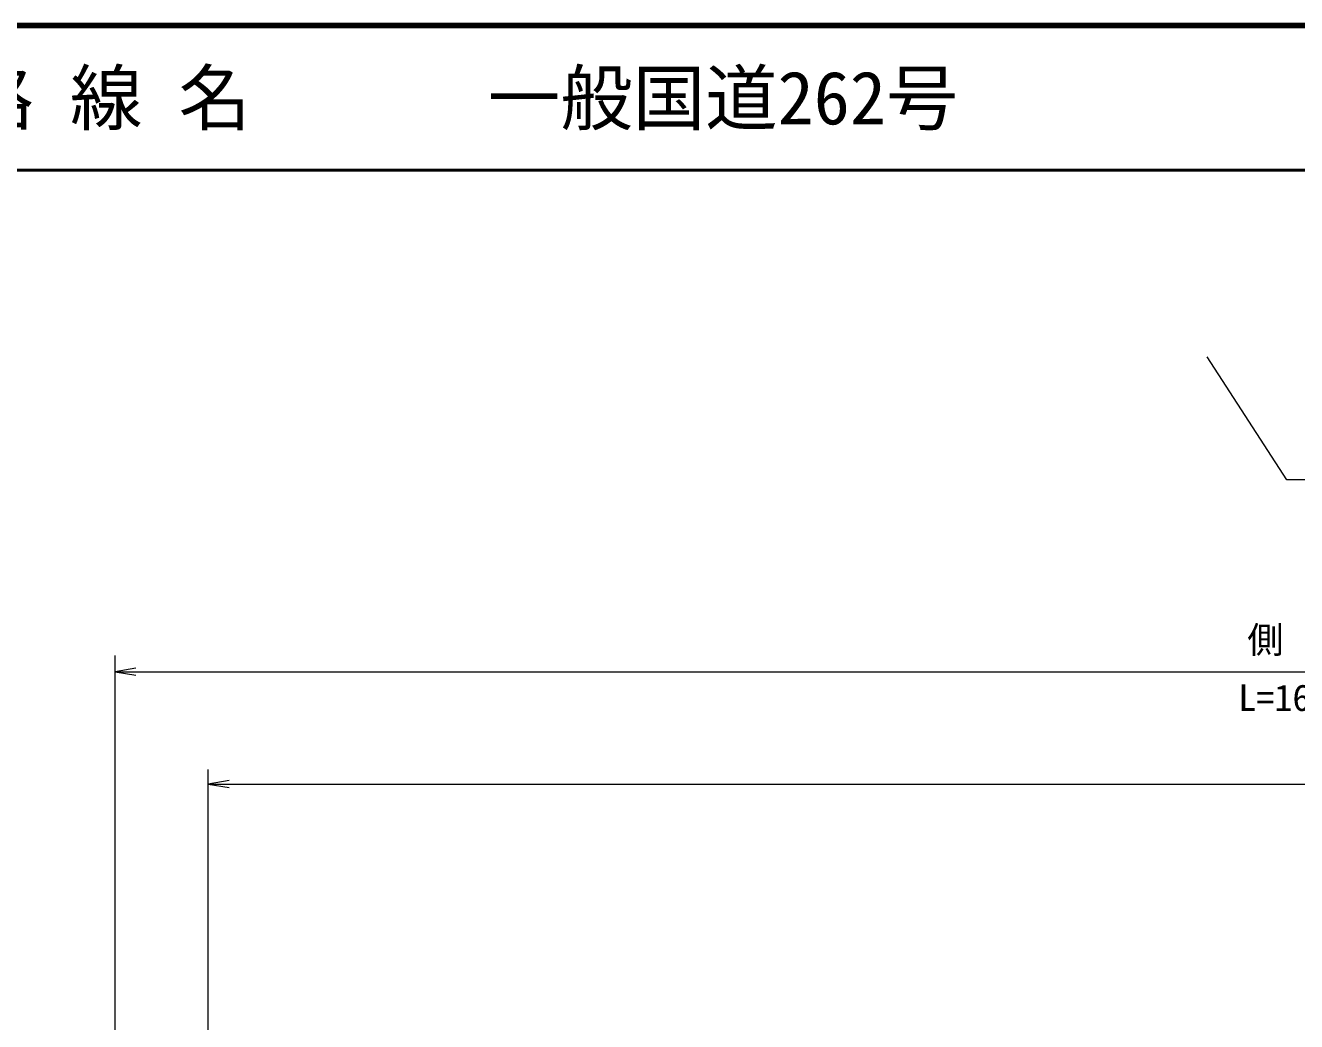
# Model space of a CAD drawing. Units: millimetres, scale not verified. Extents: x 40000 to 680000, y 20000 to 380000.
# Drawn here: x 184799 to 272569, y 311219 to 380000 of the extents above; entities that cross this region are included whole.
import ezdxf
from ezdxf.enums import TextEntityAlignment as Align

# ---------------------------------------------------------------- set-up
doc = ezdxf.new("R2010")
doc.units = ezdxf.units.MM
doc.header["$LTSCALE"] = 1000
for name, color, linetype, lineweight in [('M-STR-HTXT', 7, 'Continuous', 13), ('M-STR-STR3', 7, 'Continuous', 13), ('M-TTL', 2, 'Continuous', 140), ('M-TTL-LINE', 7, 'Continuous', 50)]:
    doc.layers.add(name, color=color, linetype=linetype, lineweight=lineweight)
doc.layers.add('M-TTL-TXT', color=7, linetype='Continuous')
doc.styles.add('ＭＳ ゴシック', font='')
doc.styles.get('ＭＳ ゴシック').set_extended_font_data('MS Gothic')

# ---------------------------------------------------------------- blocks, each defined once
blk = doc.blocks.new('open_arrow')
at = {"color": 0, "linetype": 'Continuous', "lineweight": -2}
blk.add_lwpolyline([(7.5, 1.25), (0, 0), (7.5, -1.25)], dxfattribs=at)

msp = doc.modelspace()

# ---------------------------------------------------------------- linework, layer by layer
at = {"layer": 'M-STR-HTXT'}
for p, q in [((271899, 348613), (266399, 357113)), ((274899, 348613), (271899, 348613))]:
    msp.add_line(p, q, dxfattribs=at)
at = {"layer": 'M-STR-STR3'}
for p, q in [((190985, 296553), (190985, 336501)), ((190985, 335378), (355513, 335378)), ((197414, 296404), (197414, 328613)), ((197414, 327613), (405648, 327613))]:
    msp.add_line(p, q, dxfattribs=at)
at = {"layer": 'M-TTL'}
msp.add_line((680000, 380000), (40000, 380000), dxfattribs=at)
at = {"layer": 'M-TTL-LINE'}
msp.add_line((40000, 370000), (680000, 370000), dxfattribs=at)

# ---------------------------------------------------------------- block references
at = {"layer": 'M-STR-STR3', "xscale": 193, "yscale": 193}
for p in [(190985, 335378), (197414, 327613)]:
    msp.add_blockref('open_arrow', p, dxfattribs=at)

# ---------------------------------------------------------------- texts
at = {"layer": 'M-STR-STR3', "style": 'ＭＳ ゴシック'}
for s, p in [('側\u3000溝', (269166, 336113)), ('L=167.8', (268541, 332113))]:
    msp.add_text(s, height=1833, dxfattribs=at).set_placement(p, align=Align.BOTTOM_LEFT)
at = {"layer": 'M-TTL-TXT', "style": 'ＭＳ ゴシック'}
for s, p in [('路 線 名', (180380, 375000)), ('一般国道262号', (216734, 375000))]:
    msp.add_text(s, height=3666, dxfattribs=at).set_placement(p, align=Align.MIDDLE_LEFT)

doc.saveas('drawing.dxf')
